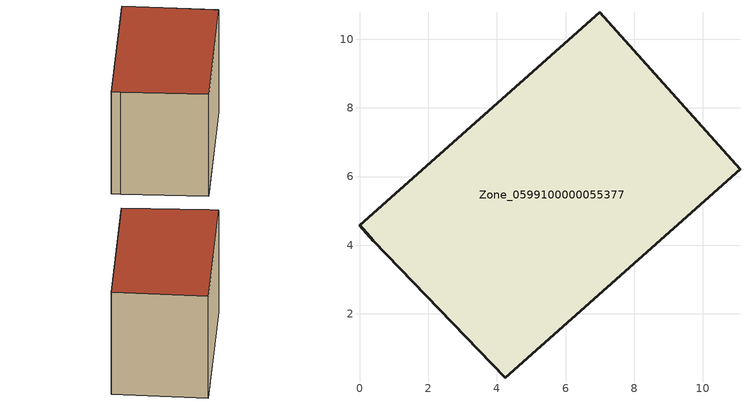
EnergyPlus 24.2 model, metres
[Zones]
Zone_0599100000055377
 floor ground (C_G): 11.08,6.22 4.24,0.14 0.4,4.13 0,4.58 7,10.79 z0
 wall outside (C_F): 11.08,6.22 7,10.79 0,4.58 0.4,4.13 4.24,0.14 11.08,6.22 z0:7.9
 roof outside (C_R): 4.24,0.14 11.08,6.22 7,10.79 0,4.58 0.4,4.13 z7.9
[BUILDING]
Pand.0599100000055377: North Axis=0; Terrain=City; Loads Convergence Tolerance Value=0.04; Temperature Convergence Tolerance Value=0.4; Solar Distribution=FullExterior; Maximum Number of Warmup Days=25; Minimum Number of Warmup Days=1
[Site:Location]
Rotterdam.The.Hague.AP_ZH_NLD Design_Conditions: Latitude=51.96; Longitude=4.45; Time Zone=1; Elevation=-4.5
[SITE:GROUNDTEMPERATURE:BUILDINGSURFACE]
18, 18, 18, 18, 18, 18, 18, 18, 18, 18, 18, 18
[MATERIAL] Thermal Absorptance=0.9; Solar Absorptance=0.7; Visible Absorptance=0.7
Name | Roughness | Thickness | Conductivity | Density | Specific Heat
G.TC.1965-1974 | MediumSmooth | 0.15 | 0.882353 | 540 | 1210
F.TC.1965-1974 | Rough | 0.3 | 0.697674 | 1920 | 840
R.TC.1965-1974 | MediumRough | 0.2 | 0.232558 | 1500 | 1000
[CONSTRUCTION]
C_G: G.TC.1965-1974
C_F: F.TC.1965-1974
C_R: R.TC.1965-1974
[ZONE]
Zone_0599100000055377: Type=1; Multiplier=1; Ceiling Height=Autocalculate; Volume=Autocalculate; Floor Area=autocalculate; Part of Total Floor Area=Yes
[ZONEINFILTRATION:DESIGNFLOWRATE]
Infil_Zone_0599100000055377: Zone or ZoneList or Space or SpaceList=Zone_0599100000055377; Schedule=AlwaysOn; Design Flow Rate Calculation Method=Flow/Area; Flow Rate per Floor Area=0.003; Constant Term Coefficient=1; Temperature Term Coefficient=0; Velocity Term Coefficient=0; Velocity Squared Term Coefficient=0
[HVACTEMPLATE:ZONE:IDEALLOADSAIRSYSTEM]
Zone_0599100000055377: Maximum Heating Supply Air Temperature=50; Minimum Cooling Supply Air Temperature=13; Maximum Heating Supply Air Humidity Ratio=0.0156; Minimum Cooling Supply Air Humidity Ratio=0.0077; Heating Limit=NoLimit; Cooling Limit=NoLimit; Dehumidification Control Type=ConstantSensibleHeatRatio; Cooling Sensible Heat Ratio=0.7; Dehumidification Setpoint=60; Humidification Control Type=None; Humidification Setpoint=30; Outdoor Air Method=None; Outdoor Air Flow Rate per Person=0.00944; Outdoor Air Flow Rate per Zone Floor Area=0; Outdoor Air Flow Rate per Zone=0; Demand Controlled Ventilation Type=None; Outdoor Air Economizer Type=NoEconomizer; Heat Recovery Type=None; Sensible Heat Recovery Effectiveness=0.7; Latent Heat Recovery Effectiveness=0.65
[ZONECONTROL:THERMOSTAT]
ThermostatControl_Zone_0599100000055377: Zone or ZoneList=Zone_0599100000055377; Control Type Schedule=DualSetpointControlType; Control 1=Thermostat_Zone_0599100000055377; Temperature Difference Between Cutout And Setpoint=0
[THERMOSTATSETPOINT:DUALSETPOINT]
Thermostat_Zone_0599100000055377: Heating Setpoint Temperature Schedule=HeatingSetpoint_Zone_0599100000055377; Cooling Setpoint Temperature Schedule=CoolingSetpoint_Zone_0599100000055377
[SCHEDULE:COMPACT]
HeatingSetpoint_Zone_0599100000055377: Through: 12/31, For: AllDays, Until: 24:00, 21
CoolingSetpoint_Zone_0599100000055377: Through: 12/31, For: AllDays, Until: 24:00, 24
DualSetpointControlType: Through: 12/31, For: AllDays, Until: 24:00, 4
AlwaysOn: Through: 12/31, For: AllDays, Until: 24:00, 1
